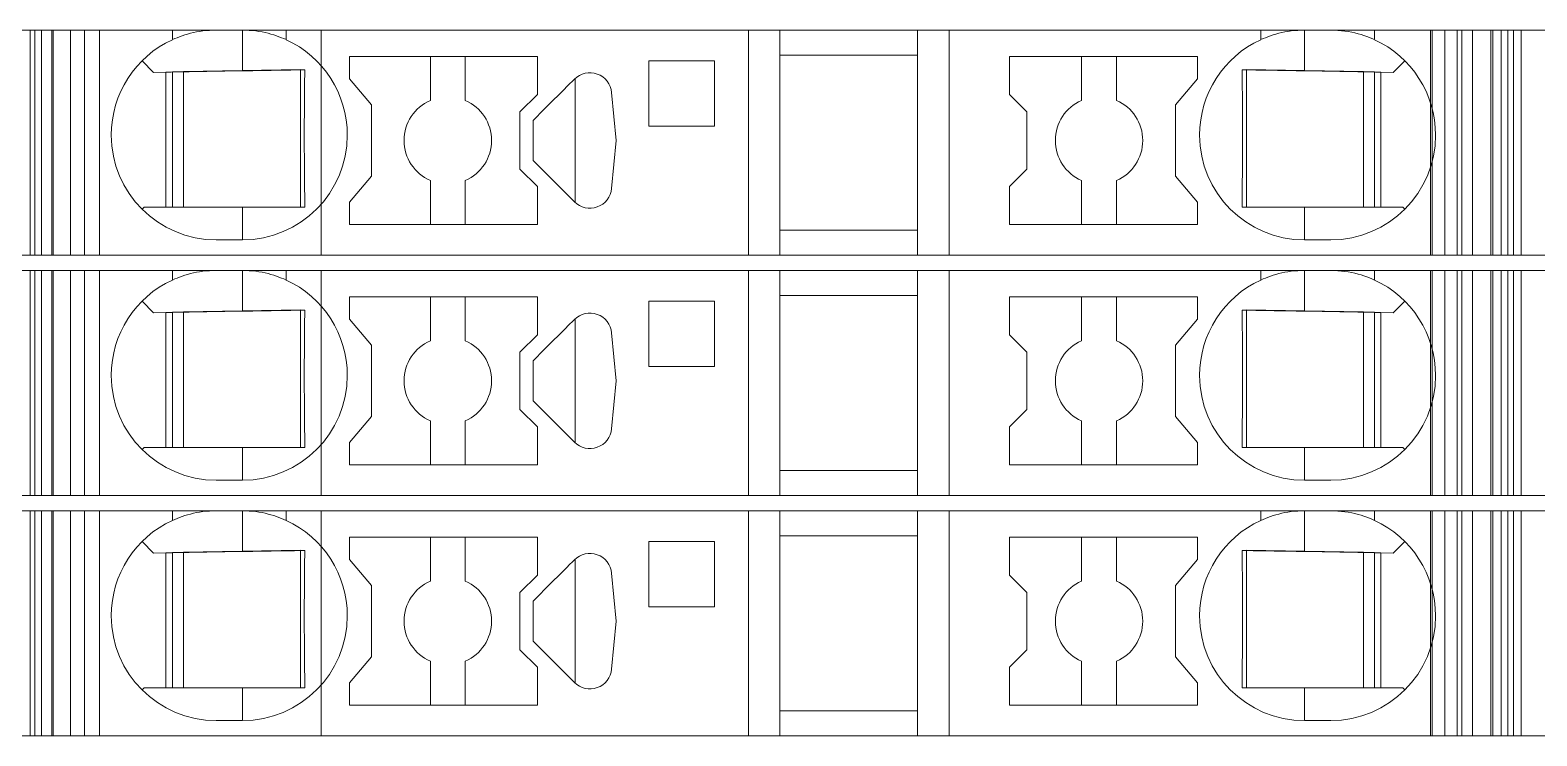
# Model space of a CAD drawing. Header units: millimetres. Extents: x 0 to 2100, y 0 to 1485.
# Drawn here: x 1225.89 to 1260.37, y 255.35 to 271.5 of the extents above; entities that cross this region are included whole.
import ezdxf
from ezdxf.enums import TextEntityAlignment as Align

# ---------------------------------------------------------------- set-up
doc = ezdxf.new("R2010")
doc.units = ezdxf.units.MM
for name, color, linetype, lineweight in [('EPLAN309', 5, 'Continuous', 5), ('EPLAN493', 5, 'Continuous', 5), ('MAIN-1', 7, 'Continuous', 5), ('MAIN-2', 7, 'Continuous', 5)]:
    doc.layers.add(name, color=color, linetype=linetype, lineweight=lineweight)
doc.styles.add('Tahoma', font='')
doc.styles.get('Tahoma').set_extended_font_data('Tahoma')

# ---------------------------------------------------------------- blocks, each defined once
blk = doc.blocks.new('EPLSYM_LibrarySPECIAL_Symbol12_Variant0_Placement8_86')
at = {"layer": 'EPLAN309', "lineweight": 13, "ltscale": 20}
blk.add_lwpolyline([(0, -5.15), (68.15, -5.15), (68.15, 0), (0, 0)], close=True, dxfattribs=at)
at = {"layer": 'EPLAN493', "color": 5, "style": 'Tahoma'}
blk.add_attdef('17_20450', text='', height=2.93475, dxfattribs=at).set_placement((0, -27.293475), align=Align.MIDDLE_RIGHT)
blk = doc.blocks.new('EPLSYM_LibrarySPECIAL_Symbol12_Variant0_Placement8_87')
at = {"layer": 'EPLAN309', "lineweight": 13, "ltscale": 20}
blk.add_lwpolyline([(0, -5.15), (68.15, -5.15), (68.15, 0), (0, 0)], close=True, dxfattribs=at)
at = {"layer": 'EPLAN493', "color": 5, "style": 'Tahoma'}
blk.add_attdef('17_20450', text='', height=2.93475, dxfattribs=at).set_placement((0, -27.293475), align=Align.MIDDLE_RIGHT)
blk = doc.blocks.new('EPLSYM_LibrarySPECIAL_Symbol12_Variant0_Placement8_88')
at = {"layer": 'EPLAN309', "lineweight": 13, "ltscale": 20}
blk.add_lwpolyline([(0, -5.15), (68.15, -5.15), (68.15, 0), (0, 0)], close=True, dxfattribs=at)
at = {"layer": 'EPLAN493', "color": 5, "style": 'Tahoma'}
blk.add_attdef('17_20450', text='', height=2.93475, dxfattribs=at).set_placement((0, -27.293475), align=Align.MIDDLE_RIGHT)

msp = doc.modelspace()

# ---------------------------------------------------------------- linework, layer by layer
at = {"layer": 'MAIN-1'}
for p, q in [((1226.001, 271.5), (1225.893, 271.5)), ((1225.893, 266.35), (1225.893, 271.5)), ((1226.001, 271.5), (1229.15, 271.5)), ((1226.001, 266.35), (1226.001, 271.5)), ((1229.15, 271.5), (1230.15, 271.5)), ((1229.15, 271.5), (1229.15, 271.282)), ((1229.202, 271.305), (1229.256, 271.327)), ((1229.256, 271.327), (1229.313, 271.349)), ((1229.313, 271.349), (1229.372, 271.37)), ((1229.372, 271.37), (1229.433, 271.39)), ((1229.433, 271.39), (1229.497, 271.409)), ((1229.497, 271.409), (1229.563, 271.427)), ((1229.563, 271.427), (1229.631, 271.443)), ((1229.631, 271.443), (1229.701, 271.458)), ((1229.701, 271.458), (1229.772, 271.47)), ((1229.772, 271.47), (1229.846, 271.481)), ((1229.846, 271.481), (1229.921, 271.489)), ((1229.921, 271.489), (1229.997, 271.495)), ((1229.997, 271.495), (1230.073, 271.499)), ((1230.073, 271.499), (1230.15, 271.5)), ((1230.75, 271.5), (1230.15, 271.5)), ((1230.827, 271.499), (1230.75, 271.5)), ((1231.75, 271.5), (1230.75, 271.5)), ((1230.75, 270.568), (1230.75, 271.5)), ((1230.903, 271.495), (1230.827, 271.499)), ((1230.979, 271.489), (1230.903, 271.495)), ((1231.054, 271.481), (1230.979, 271.489)), ((1231.128, 271.47), (1231.054, 271.481)), ((1231.199, 271.458), (1231.128, 271.47)), ((1231.269, 271.443), (1231.199, 271.458)), ((1231.337, 271.427), (1231.269, 271.443)), ((1231.403, 271.409), (1231.337, 271.427)), ((1231.467, 271.39), (1231.403, 271.409)), ((1231.528, 271.37), (1231.467, 271.39)), ((1231.587, 271.349), (1231.528, 271.37)), ((1231.644, 271.327), (1231.587, 271.349)), ((1231.698, 271.305), (1231.644, 271.327)), ((1231.75, 271.5), (1242.332, 271.5)), ((1231.75, 271.5), (1231.75, 271.282)), ((1243.05, 271.5), (1242.332, 271.5)), ((1242.332, 266.35), (1242.332, 271.5)), ((1243.05, 271.5), (1246.2, 271.5)), ((1243.05, 271.5), (1243.05, 266.35)), ((1246.919, 271.5), (1246.2, 271.5)), ((1246.2, 266.35), (1246.2, 271.5)), ((1254.05, 271.5), (1246.919, 271.5)), ((1246.919, 271.5), (1246.919, 266.35)), ((1254.05, 271.5), (1255.05, 271.5)), ((1254.05, 271.282), (1254.05, 271.5)), ((1254.156, 271.327), (1254.102, 271.305)), ((1254.213, 271.349), (1254.156, 271.327)), ((1254.272, 271.37), (1254.213, 271.349)), ((1254.333, 271.39), (1254.272, 271.37)), ((1254.397, 271.409), (1254.333, 271.39)), ((1254.463, 271.427), (1254.397, 271.409)), ((1254.531, 271.443), (1254.463, 271.427)), ((1254.601, 271.458), (1254.531, 271.443)), ((1254.673, 271.47), (1254.601, 271.458)), ((1254.746, 271.481), (1254.673, 271.47)), ((1254.821, 271.489), (1254.746, 271.481)), ((1254.897, 271.495), (1254.821, 271.489)), ((1254.973, 271.499), (1254.897, 271.495)), ((1255.05, 271.5), (1254.973, 271.499)), ((1255.05, 270.568), (1255.05, 271.5)), ((1255.05, 271.5), (1255.65, 271.5)), ((1255.65, 271.5), (1255.732, 271.499)), ((1256.65, 271.5), (1255.65, 271.5)), ((1255.732, 271.499), (1255.814, 271.494)), ((1255.814, 271.494), (1255.896, 271.487)), ((1255.896, 271.487), (1255.975, 271.478)), ((1255.975, 271.478), (1256.053, 271.466)), ((1256.053, 271.466), (1256.13, 271.452)), ((1256.13, 271.452), (1256.204, 271.435)), ((1256.204, 271.435), (1256.275, 271.417)), ((1256.275, 271.417), (1256.345, 271.397)), ((1256.345, 271.397), (1256.411, 271.376)), ((1256.411, 271.376), (1256.475, 271.354)), ((1256.475, 271.354), (1256.536, 271.331)), ((1256.536, 271.331), (1256.594, 271.306)), ((1256.65, 271.5), (1259.704, 271.5)), ((1256.65, 271.282), (1256.65, 271.5)), ((1259.832, 271.5), (1259.704, 271.5)), ((1259.704, 266.35), (1259.704, 271.5)), ((1259.832, 271.5), (1260.367, 271.5)), ((1259.832, 266.35), (1259.832, 271.5)), ((1229.15, 271.282), (1229.202, 271.305)), ((1231.75, 271.282), (1231.698, 271.305)), ((1254.102, 271.305), (1254.05, 271.282)), ((1256.594, 271.306), (1256.65, 271.282)), ((1228.453, 270.797), (1228.717, 270.533)), ((1233.2, 270.9), (1233.2, 270.389)), ((1237.5, 270.9), (1233.2, 270.9)), ((1235.05, 270.9), (1235.05, 269.892)), ((1235.85, 269.892), (1235.85, 270.9)), ((1237.5, 270.029), (1237.5, 270.9)), ((1240.05, 270.8), (1240.05, 269.3)), ((1241.55, 270.8), (1240.05, 270.8)), ((1241.55, 269.3), (1241.55, 270.8)), ((1243.05, 270.925), (1246.2, 270.925)), ((1248.3, 270.9), (1248.3, 270.029)), ((1248.3, 270.9), (1252.6, 270.9)), ((1249.95, 270.9), (1249.95, 269.892)), ((1250.75, 269.892), (1250.75, 270.9)), ((1252.6, 270.389), (1252.6, 270.9)), ((1257.083, 270.533), (1257.347, 270.797)), ((1228.717, 270.533), (1230.75, 270.568)), ((1229, 267.45), (1229, 270.538)), ((1229.15, 270.54), (1229.15, 267.45)), ((1229.4, 267.45), (1229.4, 270.545)), ((1230.87, 270.57), (1230.75, 270.568)), ((1230.987, 270.572), (1230.87, 270.57)), ((1231.1, 270.574), (1230.987, 270.572)), ((1231.209, 270.576), (1231.1, 270.574)), ((1231.313, 270.578), (1231.209, 270.576)), ((1231.412, 270.579), (1231.313, 270.578)), ((1231.507, 270.581), (1231.412, 270.579)), ((1231.599, 270.583), (1231.507, 270.581)), ((1231.688, 270.584), (1231.599, 270.583)), ((1231.774, 270.586), (1231.688, 270.584)), ((1231.858, 270.587), (1231.774, 270.586)), ((1231.94, 270.588), (1231.858, 270.587)), ((1232.02, 270.59), (1231.94, 270.588)), ((1232.099, 270.591), (1232.02, 270.59)), ((1232.079, 267.45), (1232.079, 270.591)), ((1232.176, 270.592), (1232.099, 270.591)), ((1232.173, 270.303), (1232.174, 270.377)), ((1232.173, 270.227), (1232.173, 270.303)), ((1232.174, 270.377), (1232.175, 270.45)), ((1232.175, 270.45), (1232.176, 270.522)), ((1232.176, 270.522), (1232.176, 270.592)), ((1233.7, 269.793), (1233.2, 270.389)), ((1238.252, 270.285), (1238.221, 270.253)), ((1238.284, 270.316), (1238.252, 270.285)), ((1238.315, 270.347), (1238.284, 270.316)), ((1238.346, 270.379), (1238.315, 270.347)), ((1238.367, 270.398), (1238.367, 267.552)), ((1252.1, 269.793), (1252.6, 270.389)), ((1253.624, 270.592), (1253.625, 270.522)), ((1253.685, 270.591), (1253.624, 270.592)), ((1253.625, 270.522), (1253.625, 270.45)), ((1253.625, 270.45), (1253.626, 270.377)), ((1253.626, 270.377), (1253.627, 270.303)), ((1253.627, 270.303), (1253.628, 270.227)), ((1253.746, 270.59), (1253.685, 270.591)), ((1253.721, 270.591), (1253.721, 267.45)), ((1253.809, 270.589), (1253.746, 270.59)), ((1253.873, 270.588), (1253.809, 270.589)), ((1253.937, 270.587), (1253.873, 270.588)), ((1254.003, 270.586), (1253.937, 270.587)), ((1254.071, 270.585), (1254.003, 270.586)), ((1254.14, 270.584), (1254.071, 270.585)), ((1254.21, 270.582), (1254.14, 270.584)), ((1254.283, 270.581), (1254.21, 270.582)), ((1254.358, 270.58), (1254.283, 270.581)), ((1254.435, 270.579), (1254.358, 270.58)), ((1254.514, 270.577), (1254.435, 270.579)), ((1254.597, 270.576), (1254.514, 270.577)), ((1254.682, 270.575), (1254.597, 270.576)), ((1254.771, 270.573), (1254.682, 270.575)), ((1254.862, 270.571), (1254.771, 270.573)), ((1254.955, 270.57), (1254.862, 270.571)), ((1255.05, 270.568), (1254.955, 270.57)), ((1255.05, 270.568), (1257.083, 270.533)), ((1256.4, 270.545), (1256.4, 267.45)), ((1256.65, 267.45), (1256.65, 270.54)), ((1256.8, 270.538), (1256.8, 267.45)), ((1232.17, 269.988), (1232.171, 270.07)), ((1232.17, 269.904), (1232.17, 269.988)), ((1232.171, 270.07), (1232.172, 270.149)), ((1232.172, 270.149), (1232.173, 270.227)), ((1237.1, 269.629), (1237.5, 270.029)), ((1237.902, 269.934), (1237.823, 269.856)), ((1237.943, 269.975), (1237.902, 269.934)), ((1237.983, 270.015), (1237.943, 269.975)), ((1238.021, 270.053), (1237.983, 270.015)), ((1238.058, 270.09), (1238.021, 270.053)), ((1238.094, 270.126), (1238.058, 270.09)), ((1238.127, 270.159), (1238.094, 270.126)), ((1238.158, 270.191), (1238.127, 270.159)), ((1238.19, 270.222), (1238.158, 270.191)), ((1238.221, 270.253), (1238.19, 270.222)), ((1239.302, 268.975), (1239.198, 270.072)), ((1248.7, 269.629), (1248.3, 270.029)), ((1253.628, 270.227), (1253.628, 270.149)), ((1253.628, 270.149), (1253.629, 270.07)), ((1253.629, 270.07), (1253.63, 269.988)), ((1253.63, 269.988), (1253.63, 269.904)), ((1232.168, 269.632), (1232.169, 269.726)), ((1232.168, 269.534), (1232.168, 269.632)), ((1232.169, 269.817), (1232.17, 269.904)), ((1232.169, 269.726), (1232.169, 269.817)), ((1233.7, 268.157), (1233.7, 269.793)), ((1237.1, 269.629), (1237.1, 268.321)), ((1237.572, 269.604), (1237.486, 269.518)), ((1237.658, 269.69), (1237.572, 269.604)), ((1237.742, 269.774), (1237.658, 269.69)), ((1237.823, 269.856), (1237.742, 269.774)), ((1248.7, 269.629), (1248.7, 268.321)), ((1252.1, 269.793), (1252.1, 268.157)), ((1253.63, 269.904), (1253.631, 269.817)), ((1253.631, 269.817), (1253.631, 269.726)), ((1253.631, 269.726), (1253.632, 269.632)), ((1253.632, 269.632), (1253.633, 269.534)), ((1232.167, 269.431), (1232.168, 269.534)), ((1232.167, 269.324), (1232.167, 269.431)), ((1232.167, 269.213), (1232.167, 269.324)), ((1237.486, 269.518), (1237.4, 269.432)), ((1237.4, 269.302), (1237.4, 269.432)), ((1237.4, 269.171), (1237.4, 269.302)), ((1240.05, 269.3), (1241.55, 269.3)), ((1253.633, 269.534), (1253.633, 269.431)), ((1253.633, 269.431), (1253.633, 269.324)), ((1253.633, 269.324), (1253.633, 269.213)), ((1232.167, 269.1), (1232.167, 269.213)), ((1232.167, 268.979), (1232.167, 269.1)), ((1232.167, 268.861), (1232.167, 268.979)), ((1237.4, 269.04), (1237.4, 269.171)), ((1237.4, 268.91), (1237.4, 269.04)), ((1237.4, 268.779), (1237.4, 268.91)), ((1239.198, 267.878), (1239.302, 268.975)), ((1253.633, 269.213), (1253.634, 269.1)), ((1253.634, 269.1), (1253.633, 268.979)), ((1253.633, 268.979), (1253.633, 268.861)), ((1232.167, 268.747), (1232.167, 268.861)), ((1232.168, 268.638), (1232.167, 268.747)), ((1232.168, 268.534), (1232.168, 268.638)), ((1237.4, 268.648), (1237.4, 268.779)), ((1237.4, 268.518), (1237.4, 268.648)), ((1253.633, 268.747), (1253.632, 268.638)), ((1253.632, 268.638), (1253.632, 268.534)), ((1253.633, 268.861), (1253.633, 268.747)), ((1232.169, 268.434), (1232.168, 268.534)), ((1232.169, 268.339), (1232.169, 268.434)), ((1232.17, 268.248), (1232.169, 268.339)), ((1232.171, 268.159), (1232.17, 268.248)), ((1237.5, 267.921), (1237.1, 268.321)), ((1237.4, 268.518), (1238.346, 267.571)), ((1248.7, 268.321), (1248.3, 267.921)), ((1253.63, 268.248), (1253.629, 268.159)), ((1253.631, 268.339), (1253.63, 268.248)), ((1253.632, 268.534), (1253.631, 268.434)), ((1253.631, 268.434), (1253.631, 268.339)), ((1232.172, 268.073), (1232.171, 268.159)), ((1232.172, 267.99), (1232.172, 268.073)), ((1232.173, 267.908), (1232.172, 267.99)), ((1232.174, 267.829), (1232.173, 267.908)), ((1233.2, 267.561), (1233.7, 268.157)), ((1235.05, 267.05), (1235.05, 268.058)), ((1235.85, 267.05), (1235.85, 268.058)), ((1237.5, 267.05), (1237.5, 267.921)), ((1248.3, 267.921), (1248.3, 267.05)), ((1249.95, 268.058), (1249.95, 267.05)), ((1250.75, 268.058), (1250.75, 267.05)), ((1252.1, 268.157), (1252.6, 267.561)), ((1253.627, 267.908), (1253.626, 267.829)), ((1253.628, 267.99), (1253.627, 267.908)), ((1253.629, 268.159), (1253.628, 268.073)), ((1253.628, 268.073), (1253.628, 267.99)), ((1232.175, 267.75), (1232.174, 267.829)), ((1232.176, 267.674), (1232.175, 267.75)), ((1232.176, 267.598), (1232.176, 267.674)), ((1232.177, 267.524), (1232.176, 267.598)), ((1232.178, 267.45), (1232.177, 267.524)), ((1233.2, 267.561), (1233.2, 267.05)), ((1252.6, 267.05), (1252.6, 267.561)), ((1253.623, 267.524), (1253.622, 267.45)), ((1253.624, 267.598), (1253.623, 267.524)), ((1253.625, 267.75), (1253.624, 267.674)), ((1253.624, 267.674), (1253.624, 267.598)), ((1253.626, 267.829), (1253.625, 267.75)), ((1228.5, 267.45), (1228.453, 267.403)), ((1228.5, 267.45), (1230.75, 267.45)), ((1230.75, 267.45), (1230.842, 267.45)), ((1230.75, 267.45), (1230.75, 266.7)), ((1230.842, 267.45), (1230.933, 267.45)), ((1230.933, 267.45), (1231.023, 267.45)), ((1231.023, 267.45), (1231.11, 267.45)), ((1231.11, 267.45), (1231.195, 267.45)), ((1231.195, 267.45), (1231.278, 267.45)), ((1231.278, 267.45), (1231.358, 267.45)), ((1231.358, 267.45), (1231.436, 267.45)), ((1231.436, 267.45), (1231.511, 267.45)), ((1231.511, 267.45), (1231.585, 267.45)), ((1231.585, 267.45), (1231.657, 267.45)), ((1231.657, 267.45), (1231.726, 267.45)), ((1231.726, 267.45), (1231.795, 267.45)), ((1231.795, 267.45), (1231.861, 267.45)), ((1231.861, 267.45), (1231.927, 267.45)), ((1231.927, 267.45), (1231.991, 267.45)), ((1231.991, 267.45), (1232.055, 267.45)), ((1232.055, 267.45), (1232.117, 267.45)), ((1232.117, 267.45), (1232.178, 267.45)), ((1253.622, 267.45), (1253.683, 267.45)), ((1253.683, 267.45), (1253.746, 267.45)), ((1253.746, 267.45), (1253.809, 267.45)), ((1253.809, 267.45), (1253.873, 267.45)), ((1253.873, 267.45), (1253.939, 267.45)), ((1253.939, 267.45), (1254.005, 267.45)), ((1254.005, 267.45), (1254.074, 267.45)), ((1254.074, 267.45), (1254.144, 267.45)), ((1254.144, 267.45), (1254.215, 267.45)), ((1254.215, 267.45), (1254.289, 267.45)), ((1254.289, 267.45), (1254.364, 267.45)), ((1254.364, 267.45), (1254.442, 267.45)), ((1254.442, 267.45), (1254.522, 267.45)), ((1254.522, 267.45), (1254.605, 267.45)), ((1254.605, 267.45), (1254.69, 267.45)), ((1254.69, 267.45), (1254.778, 267.45)), ((1254.778, 267.45), (1254.867, 267.45)), ((1254.867, 267.45), (1254.958, 267.45)), ((1254.958, 267.45), (1255.05, 267.45)), ((1255.05, 267.45), (1257.3, 267.45)), ((1255.05, 267.45), (1255.05, 266.7)), ((1257.347, 267.403), (1257.3, 267.45)), ((1237.5, 267.05), (1233.2, 267.05)), ((1243.05, 266.925), (1246.2, 266.925)), ((1252.6, 267.05), (1248.3, 267.05)), ((1230.75, 266.7), (1230.15, 266.7)), ((1255.65, 266.7), (1255.05, 266.7)), ((1226.001, 266.35), (1225.893, 266.35)), ((1226.001, 266.35), (1242.332, 266.35)), ((1243.05, 266.35), (1242.332, 266.35)), ((1243.05, 266.35), (1246.2, 266.35)), ((1246.919, 266.35), (1246.2, 266.35)), ((1246.919, 266.35), (1259.704, 266.35)), ((1258.544, 266.35), (1258.544, 266.35)), ((1258.65, 266.35), (1258.65, 266.35)), ((1259.832, 266.35), (1259.704, 266.35)), ((1259.832, 266.35), (1260.367, 266.35)), ((1226.001, 266), (1225.893, 266)), ((1225.893, 260.85), (1225.893, 266)), ((1226.001, 266), (1229.15, 266)), ((1226.001, 260.85), (1226.001, 266)), ((1229.15, 266), (1230.15, 266)), ((1229.15, 266), (1229.15, 265.782)), ((1229.15, 265.782), (1229.202, 265.805)), ((1229.202, 265.805), (1229.256, 265.827)), ((1229.256, 265.827), (1229.313, 265.849)), ((1229.313, 265.849), (1229.372, 265.87)), ((1229.372, 265.87), (1229.433, 265.89)), ((1229.433, 265.89), (1229.497, 265.909)), ((1229.497, 265.909), (1229.563, 265.927)), ((1229.563, 265.927), (1229.631, 265.943)), ((1229.631, 265.943), (1229.701, 265.958)), ((1229.701, 265.958), (1229.772, 265.97)), ((1229.772, 265.97), (1229.846, 265.981)), ((1229.846, 265.981), (1229.921, 265.989)), ((1229.921, 265.989), (1229.997, 265.995)), ((1229.997, 265.995), (1230.073, 265.999)), ((1230.073, 265.999), (1230.15, 266)), ((1230.75, 266), (1230.15, 266)), ((1230.827, 265.999), (1230.75, 266)), ((1231.75, 266), (1230.75, 266)), ((1230.75, 265.068), (1230.75, 266)), ((1230.903, 265.995), (1230.827, 265.999)), ((1230.979, 265.989), (1230.903, 265.995)), ((1231.054, 265.981), (1230.979, 265.989)), ((1231.128, 265.97), (1231.054, 265.981)), ((1231.199, 265.958), (1231.128, 265.97)), ((1231.269, 265.943), (1231.199, 265.958)), ((1231.337, 265.927), (1231.269, 265.943)), ((1231.403, 265.909), (1231.337, 265.927)), ((1231.467, 265.89), (1231.403, 265.909)), ((1231.528, 265.87), (1231.467, 265.89)), ((1231.587, 265.849), (1231.528, 265.87)), ((1231.644, 265.827), (1231.587, 265.849)), ((1231.698, 265.805), (1231.644, 265.827)), ((1231.75, 265.782), (1231.698, 265.805)), ((1231.75, 266), (1242.332, 266)), ((1231.75, 266), (1231.75, 265.782)), ((1243.05, 266), (1242.332, 266)), ((1242.332, 260.85), (1242.332, 266)), ((1243.05, 266), (1246.2, 266)), ((1243.05, 266), (1243.05, 260.85)), ((1246.919, 266), (1246.2, 266)), ((1246.2, 260.85), (1246.2, 266)), ((1254.05, 266), (1246.919, 266)), ((1246.919, 266), (1246.919, 260.85)), ((1254.05, 266), (1255.05, 266)), ((1254.05, 265.782), (1254.05, 266)), ((1254.102, 265.805), (1254.05, 265.782)), ((1254.156, 265.827), (1254.102, 265.805)), ((1254.213, 265.849), (1254.156, 265.827)), ((1254.272, 265.87), (1254.213, 265.849)), ((1254.333, 265.89), (1254.272, 265.87)), ((1254.397, 265.909), (1254.333, 265.89)), ((1254.463, 265.927), (1254.397, 265.909)), ((1254.531, 265.943), (1254.463, 265.927)), ((1254.601, 265.958), (1254.531, 265.943)), ((1254.673, 265.97), (1254.601, 265.958)), ((1254.746, 265.981), (1254.673, 265.97)), ((1254.821, 265.989), (1254.746, 265.981)), ((1254.897, 265.995), (1254.821, 265.989)), ((1254.973, 265.999), (1254.897, 265.995)), ((1255.05, 266), (1254.973, 265.999)), ((1255.05, 265.068), (1255.05, 266)), ((1255.05, 266), (1255.65, 266)), ((1255.65, 266), (1255.732, 265.999)), ((1256.65, 266), (1255.65, 266)), ((1255.732, 265.999), (1255.814, 265.994)), ((1255.814, 265.994), (1255.896, 265.987)), ((1255.896, 265.987), (1255.975, 265.978)), ((1255.975, 265.978), (1256.053, 265.966)), ((1256.053, 265.966), (1256.13, 265.952)), ((1256.13, 265.952), (1256.204, 265.935)), ((1256.204, 265.935), (1256.275, 265.917)), ((1256.275, 265.917), (1256.345, 265.897)), ((1256.345, 265.897), (1256.411, 265.876)), ((1256.411, 265.876), (1256.475, 265.854)), ((1256.475, 265.854), (1256.536, 265.831)), ((1256.536, 265.831), (1256.594, 265.806)), ((1256.594, 265.806), (1256.65, 265.782)), ((1256.65, 266), (1259.704, 266)), ((1256.65, 265.782), (1256.65, 266)), ((1259.832, 266), (1259.704, 266)), ((1259.704, 260.85), (1259.704, 266)), ((1259.832, 266), (1260.367, 266)), ((1259.832, 260.85), (1259.832, 266)), ((1228.453, 265.297), (1228.717, 265.033)), ((1233.2, 265.4), (1233.2, 264.889)), ((1237.5, 265.4), (1233.2, 265.4)), ((1235.05, 265.4), (1235.05, 264.392)), ((1235.85, 264.392), (1235.85, 265.4)), ((1237.5, 264.529), (1237.5, 265.4)), ((1240.05, 265.3), (1240.05, 263.8)), ((1241.55, 265.3), (1240.05, 265.3)), ((1241.55, 263.8), (1241.55, 265.3)), ((1243.05, 265.425), (1246.2, 265.425)), ((1248.3, 265.4), (1248.3, 264.529)), ((1248.3, 265.4), (1252.6, 265.4)), ((1249.95, 265.4), (1249.95, 264.392)), ((1250.75, 264.392), (1250.75, 265.4)), ((1252.6, 264.889), (1252.6, 265.4)), ((1257.083, 265.033), (1257.347, 265.297)), ((1228.717, 265.033), (1230.75, 265.068)), ((1229, 261.95), (1229, 265.038)), ((1229.15, 265.04), (1229.15, 261.95)), ((1229.4, 261.95), (1229.4, 265.045)), ((1230.87, 265.07), (1230.75, 265.068)), ((1230.987, 265.072), (1230.87, 265.07)), ((1231.1, 265.074), (1230.987, 265.072)), ((1231.209, 265.076), (1231.1, 265.074)), ((1231.313, 265.078), (1231.209, 265.076)), ((1231.412, 265.079), (1231.313, 265.078)), ((1231.507, 265.081), (1231.412, 265.079)), ((1231.599, 265.083), (1231.507, 265.081)), ((1231.688, 265.084), (1231.599, 265.083)), ((1231.774, 265.086), (1231.688, 265.084)), ((1231.858, 265.087), (1231.774, 265.086)), ((1231.94, 265.088), (1231.858, 265.087)), ((1232.02, 265.09), (1231.94, 265.088)), ((1232.099, 265.091), (1232.02, 265.09)), ((1232.079, 261.95), (1232.079, 265.091)), ((1232.176, 265.092), (1232.099, 265.091)), ((1232.173, 264.803), (1232.174, 264.877)), ((1232.173, 264.727), (1232.173, 264.803)), ((1232.174, 264.877), (1232.175, 264.95)), ((1232.175, 264.95), (1232.176, 265.022)), ((1232.176, 265.022), (1232.176, 265.092)), ((1233.7, 264.293), (1233.2, 264.889)), ((1238.252, 264.785), (1238.221, 264.753)), ((1238.284, 264.816), (1238.252, 264.785)), ((1238.315, 264.847), (1238.284, 264.816)), ((1238.346, 264.879), (1238.315, 264.847)), ((1238.367, 264.898), (1238.367, 262.052)), ((1252.1, 264.293), (1252.6, 264.889)), ((1253.624, 265.092), (1253.625, 265.022)), ((1253.685, 265.091), (1253.624, 265.092)), ((1253.625, 265.022), (1253.625, 264.95)), ((1253.625, 264.95), (1253.626, 264.877)), ((1253.626, 264.877), (1253.627, 264.803)), ((1253.627, 264.803), (1253.628, 264.727)), ((1253.746, 265.09), (1253.685, 265.091)), ((1253.721, 265.091), (1253.721, 261.95)), ((1253.809, 265.089), (1253.746, 265.09)), ((1253.873, 265.088), (1253.809, 265.089)), ((1253.937, 265.087), (1253.873, 265.088)), ((1254.003, 265.086), (1253.937, 265.087)), ((1254.071, 265.085), (1254.003, 265.086)), ((1254.14, 265.084), (1254.071, 265.085)), ((1254.21, 265.082), (1254.14, 265.084)), ((1254.283, 265.081), (1254.21, 265.082)), ((1254.358, 265.08), (1254.283, 265.081)), ((1254.435, 265.079), (1254.358, 265.08)), ((1254.514, 265.077), (1254.435, 265.079)), ((1254.597, 265.076), (1254.514, 265.077)), ((1254.682, 265.075), (1254.597, 265.076)), ((1254.771, 265.073), (1254.682, 265.075)), ((1254.862, 265.071), (1254.771, 265.073)), ((1254.955, 265.07), (1254.862, 265.071)), ((1255.05, 265.068), (1254.955, 265.07)), ((1255.05, 265.068), (1257.083, 265.033)), ((1256.4, 265.045), (1256.4, 261.95)), ((1256.65, 261.95), (1256.65, 265.04)), ((1256.8, 265.038), (1256.8, 261.95)), ((1232.17, 264.488), (1232.171, 264.57)), ((1232.17, 264.404), (1232.17, 264.488)), ((1232.171, 264.57), (1232.172, 264.649)), ((1232.172, 264.649), (1232.173, 264.727)), ((1237.1, 264.129), (1237.5, 264.529)), ((1237.902, 264.434), (1237.823, 264.356)), ((1237.943, 264.475), (1237.902, 264.434)), ((1237.983, 264.515), (1237.943, 264.475)), ((1238.021, 264.553), (1237.983, 264.515)), ((1238.058, 264.59), (1238.021, 264.553)), ((1238.094, 264.626), (1238.058, 264.59)), ((1238.127, 264.659), (1238.094, 264.626)), ((1238.158, 264.691), (1238.127, 264.659)), ((1238.19, 264.722), (1238.158, 264.691)), ((1238.221, 264.753), (1238.19, 264.722)), ((1239.302, 263.475), (1239.198, 264.572)), ((1248.7, 264.129), (1248.3, 264.529)), ((1253.628, 264.727), (1253.628, 264.649)), ((1253.628, 264.649), (1253.629, 264.57)), ((1253.629, 264.57), (1253.63, 264.488)), ((1253.63, 264.488), (1253.63, 264.404)), ((1232.168, 264.132), (1232.169, 264.226)), ((1232.168, 264.034), (1232.168, 264.132)), ((1232.169, 264.317), (1232.17, 264.404)), ((1232.169, 264.226), (1232.169, 264.317)), ((1233.7, 262.657), (1233.7, 264.293)), ((1237.1, 264.129), (1237.1, 262.821)), ((1237.572, 264.104), (1237.486, 264.018)), ((1237.658, 264.19), (1237.572, 264.104)), ((1237.742, 264.274), (1237.658, 264.19)), ((1237.823, 264.356), (1237.742, 264.274)), ((1248.7, 264.129), (1248.7, 262.821)), ((1252.1, 264.293), (1252.1, 262.657)), ((1253.63, 264.404), (1253.631, 264.317)), ((1253.631, 264.317), (1253.631, 264.226)), ((1253.631, 264.226), (1253.632, 264.132)), ((1253.632, 264.132), (1253.633, 264.034)), ((1232.167, 263.931), (1232.168, 264.034)), ((1232.167, 263.824), (1232.167, 263.931)), ((1232.167, 263.713), (1232.167, 263.824)), ((1237.486, 264.018), (1237.4, 263.932)), ((1237.4, 263.802), (1237.4, 263.932)), ((1237.4, 263.671), (1237.4, 263.802)), ((1240.05, 263.8), (1241.55, 263.8)), ((1253.633, 264.034), (1253.633, 263.931)), ((1253.633, 263.931), (1253.633, 263.824)), ((1253.633, 263.824), (1253.633, 263.713)), ((1232.167, 263.6), (1232.167, 263.713)), ((1232.167, 263.479), (1232.167, 263.6)), ((1232.167, 263.361), (1232.167, 263.479)), ((1237.4, 263.54), (1237.4, 263.671)), ((1237.4, 263.41), (1237.4, 263.54)), ((1237.4, 263.279), (1237.4, 263.41)), ((1239.198, 262.378), (1239.302, 263.475)), ((1253.633, 263.713), (1253.634, 263.6)), ((1253.634, 263.6), (1253.633, 263.479)), ((1253.633, 263.479), (1253.633, 263.361)), ((1232.167, 263.247), (1232.167, 263.361)), ((1232.168, 263.138), (1232.167, 263.247)), ((1232.168, 263.034), (1232.168, 263.138)), ((1237.4, 263.148), (1237.4, 263.279)), ((1237.4, 263.018), (1237.4, 263.148)), ((1253.633, 263.247), (1253.632, 263.138)), ((1253.632, 263.138), (1253.632, 263.034)), ((1253.633, 263.361), (1253.633, 263.247)), ((1232.169, 262.934), (1232.168, 263.034)), ((1232.169, 262.839), (1232.169, 262.934)), ((1232.17, 262.748), (1232.169, 262.839)), ((1232.171, 262.659), (1232.17, 262.748)), ((1237.5, 262.421), (1237.1, 262.821)), ((1237.4, 263.018), (1238.346, 262.071)), ((1248.7, 262.821), (1248.3, 262.421)), ((1253.63, 262.748), (1253.629, 262.659)), ((1253.631, 262.839), (1253.63, 262.748)), ((1253.632, 263.034), (1253.631, 262.934)), ((1253.631, 262.934), (1253.631, 262.839)), ((1232.172, 262.573), (1232.171, 262.659)), ((1232.172, 262.49), (1232.172, 262.573)), ((1232.173, 262.408), (1232.172, 262.49)), ((1232.174, 262.329), (1232.173, 262.408)), ((1233.2, 262.061), (1233.7, 262.657)), ((1235.05, 261.55), (1235.05, 262.558)), ((1235.85, 261.55), (1235.85, 262.558)), ((1237.5, 261.55), (1237.5, 262.421)), ((1248.3, 262.421), (1248.3, 261.55)), ((1249.95, 262.558), (1249.95, 261.55)), ((1250.75, 262.558), (1250.75, 261.55)), ((1252.1, 262.657), (1252.6, 262.061)), ((1253.627, 262.408), (1253.626, 262.329)), ((1253.628, 262.49), (1253.627, 262.408)), ((1253.629, 262.659), (1253.628, 262.573)), ((1253.628, 262.573), (1253.628, 262.49)), ((1232.175, 262.25), (1232.174, 262.329)), ((1232.176, 262.174), (1232.175, 262.25)), ((1232.176, 262.098), (1232.176, 262.174)), ((1232.177, 262.024), (1232.176, 262.098)), ((1232.178, 261.95), (1232.177, 262.024)), ((1233.2, 262.061), (1233.2, 261.55)), ((1252.6, 261.55), (1252.6, 262.061)), ((1253.623, 262.024), (1253.622, 261.95)), ((1253.624, 262.098), (1253.623, 262.024)), ((1253.625, 262.25), (1253.624, 262.174)), ((1253.624, 262.174), (1253.624, 262.098)), ((1253.626, 262.329), (1253.625, 262.25)), ((1228.5, 261.95), (1228.453, 261.903)), ((1228.5, 261.95), (1230.75, 261.95)), ((1230.75, 261.95), (1230.842, 261.95)), ((1230.75, 261.95), (1230.75, 261.2)), ((1230.842, 261.95), (1230.933, 261.95)), ((1230.933, 261.95), (1231.023, 261.95)), ((1231.023, 261.95), (1231.11, 261.95)), ((1231.11, 261.95), (1231.195, 261.95)), ((1231.195, 261.95), (1231.278, 261.95)), ((1231.278, 261.95), (1231.358, 261.95)), ((1231.358, 261.95), (1231.436, 261.95)), ((1231.436, 261.95), (1231.511, 261.95)), ((1231.511, 261.95), (1231.585, 261.95)), ((1231.585, 261.95), (1231.657, 261.95)), ((1231.657, 261.95), (1231.726, 261.95)), ((1231.726, 261.95), (1231.795, 261.95)), ((1231.795, 261.95), (1231.861, 261.95)), ((1231.861, 261.95), (1231.927, 261.95)), ((1231.927, 261.95), (1231.991, 261.95)), ((1231.991, 261.95), (1232.055, 261.95)), ((1232.055, 261.95), (1232.117, 261.95)), ((1232.117, 261.95), (1232.178, 261.95)), ((1253.622, 261.95), (1253.683, 261.95)), ((1253.683, 261.95), (1253.746, 261.95)), ((1253.746, 261.95), (1253.809, 261.95)), ((1253.809, 261.95), (1253.873, 261.95)), ((1253.873, 261.95), (1253.939, 261.95)), ((1253.939, 261.95), (1254.005, 261.95)), ((1254.005, 261.95), (1254.074, 261.95)), ((1254.074, 261.95), (1254.144, 261.95)), ((1254.144, 261.95), (1254.215, 261.95)), ((1254.215, 261.95), (1254.289, 261.95)), ((1254.289, 261.95), (1254.364, 261.95)), ((1254.364, 261.95), (1254.442, 261.95)), ((1254.442, 261.95), (1254.522, 261.95)), ((1254.522, 261.95), (1254.605, 261.95)), ((1254.605, 261.95), (1254.69, 261.95)), ((1254.69, 261.95), (1254.778, 261.95)), ((1254.778, 261.95), (1254.867, 261.95)), ((1254.867, 261.95), (1254.958, 261.95)), ((1254.958, 261.95), (1255.05, 261.95)), ((1255.05, 261.95), (1257.3, 261.95)), ((1255.05, 261.95), (1255.05, 261.2)), ((1257.347, 261.903), (1257.3, 261.95)), ((1237.5, 261.55), (1233.2, 261.55)), ((1243.05, 261.425), (1246.2, 261.425)), ((1252.6, 261.55), (1248.3, 261.55)), ((1230.75, 261.2), (1230.15, 261.2)), ((1255.65, 261.2), (1255.05, 261.2)), ((1226.001, 260.85), (1225.893, 260.85)), ((1226.001, 260.85), (1242.332, 260.85)), ((1243.05, 260.85), (1242.332, 260.85)), ((1243.05, 260.85), (1246.2, 260.85)), ((1246.919, 260.85), (1246.2, 260.85)), ((1246.919, 260.85), (1259.704, 260.85)), ((1258.544, 260.85), (1258.544, 260.85)), ((1258.65, 260.85), (1258.65, 260.85)), ((1259.832, 260.85), (1259.704, 260.85)), ((1259.832, 260.85), (1260.367, 260.85)), ((1226.001, 260.5), (1225.893, 260.5)), ((1225.893, 255.35), (1225.893, 260.5)), ((1226.001, 260.5), (1229.15, 260.5)), ((1226.001, 255.35), (1226.001, 260.5)), ((1229.15, 260.5), (1230.15, 260.5)), ((1229.15, 260.5), (1229.15, 260.282)), ((1229.15, 260.282), (1229.202, 260.305)), ((1229.202, 260.305), (1229.256, 260.327)), ((1229.256, 260.327), (1229.313, 260.349)), ((1229.313, 260.349), (1229.372, 260.37)), ((1229.372, 260.37), (1229.433, 260.39)), ((1229.433, 260.39), (1229.497, 260.409)), ((1229.497, 260.409), (1229.563, 260.427)), ((1229.563, 260.427), (1229.631, 260.443)), ((1229.631, 260.443), (1229.701, 260.458)), ((1229.701, 260.458), (1229.772, 260.47)), ((1229.772, 260.47), (1229.846, 260.481)), ((1229.846, 260.481), (1229.921, 260.489)), ((1229.921, 260.489), (1229.997, 260.495)), ((1229.997, 260.495), (1230.073, 260.499)), ((1230.073, 260.499), (1230.15, 260.5)), ((1230.75, 260.5), (1230.15, 260.5)), ((1230.827, 260.499), (1230.75, 260.5)), ((1231.75, 260.5), (1230.75, 260.5)), ((1230.75, 259.568), (1230.75, 260.5)), ((1230.903, 260.495), (1230.827, 260.499)), ((1230.979, 260.489), (1230.903, 260.495)), ((1231.054, 260.481), (1230.979, 260.489)), ((1231.128, 260.47), (1231.054, 260.481)), ((1231.199, 260.458), (1231.128, 260.47)), ((1231.269, 260.443), (1231.199, 260.458)), ((1231.337, 260.427), (1231.269, 260.443)), ((1231.403, 260.409), (1231.337, 260.427)), ((1231.467, 260.39), (1231.403, 260.409)), ((1231.528, 260.37), (1231.467, 260.39)), ((1231.587, 260.349), (1231.528, 260.37)), ((1231.644, 260.327), (1231.587, 260.349)), ((1231.698, 260.305), (1231.644, 260.327)), ((1231.75, 260.282), (1231.698, 260.305)), ((1231.75, 260.5), (1242.332, 260.5)), ((1231.75, 260.5), (1231.75, 260.282)), ((1243.05, 260.5), (1242.332, 260.5)), ((1242.332, 255.35), (1242.332, 260.5)), ((1243.05, 260.5), (1246.2, 260.5)), ((1243.05, 260.5), (1243.05, 255.35)), ((1246.919, 260.5), (1246.2, 260.5)), ((1246.2, 255.35), (1246.2, 260.5)), ((1254.05, 260.5), (1246.919, 260.5)), ((1246.919, 260.5), (1246.919, 255.35)), ((1254.05, 260.5), (1255.05, 260.5)), ((1254.05, 260.282), (1254.05, 260.5)), ((1254.102, 260.305), (1254.05, 260.282)), ((1254.156, 260.327), (1254.102, 260.305)), ((1254.213, 260.349), (1254.156, 260.327)), ((1254.272, 260.37), (1254.213, 260.349)), ((1254.333, 260.39), (1254.272, 260.37)), ((1254.397, 260.409), (1254.333, 260.39)), ((1254.463, 260.427), (1254.397, 260.409)), ((1254.531, 260.443), (1254.463, 260.427)), ((1254.601, 260.458), (1254.531, 260.443)), ((1254.673, 260.47), (1254.601, 260.458)), ((1254.746, 260.481), (1254.673, 260.47)), ((1254.821, 260.489), (1254.746, 260.481)), ((1254.897, 260.495), (1254.821, 260.489)), ((1254.973, 260.499), (1254.897, 260.495)), ((1255.05, 260.5), (1254.973, 260.499)), ((1255.05, 259.568), (1255.05, 260.5)), ((1255.05, 260.5), (1255.65, 260.5)), ((1255.65, 260.5), (1255.732, 260.499)), ((1256.65, 260.5), (1255.65, 260.5)), ((1255.732, 260.499), (1255.814, 260.494)), ((1255.814, 260.494), (1255.896, 260.487)), ((1255.896, 260.487), (1255.975, 260.478)), ((1255.975, 260.478), (1256.053, 260.466)), ((1256.053, 260.466), (1256.13, 260.452)), ((1256.13, 260.452), (1256.204, 260.435)), ((1256.204, 260.435), (1256.275, 260.417)), ((1256.275, 260.417), (1256.345, 260.397)), ((1256.345, 260.397), (1256.411, 260.376)), ((1256.411, 260.376), (1256.475, 260.354)), ((1256.475, 260.354), (1256.536, 260.331)), ((1256.536, 260.331), (1256.594, 260.306)), ((1256.594, 260.306), (1256.65, 260.282)), ((1256.65, 260.5), (1259.704, 260.5)), ((1256.65, 260.282), (1256.65, 260.5)), ((1259.832, 260.5), (1259.704, 260.5)), ((1259.704, 255.35), (1259.704, 260.5)), ((1259.832, 260.5), (1260.367, 260.5)), ((1259.832, 255.35), (1259.832, 260.5)), ((1228.453, 259.797), (1228.717, 259.533)), ((1231.94, 259.588), (1231.858, 259.587)), ((1232.02, 259.59), (1231.94, 259.588)), ((1232.099, 259.591), (1232.02, 259.59)), ((1232.079, 256.45), (1232.079, 259.591)), ((1232.176, 259.592), (1232.099, 259.591)), ((1232.176, 259.522), (1232.176, 259.592)), ((1233.2, 259.9), (1233.2, 259.389)), ((1237.5, 259.9), (1233.2, 259.9)), ((1235.05, 259.9), (1235.05, 258.892)), ((1235.85, 258.892), (1235.85, 259.9)), ((1237.5, 259.029), (1237.5, 259.9)), ((1240.05, 259.8), (1240.05, 258.3)), ((1241.55, 259.8), (1240.05, 259.8)), ((1241.55, 258.3), (1241.55, 259.8)), ((1243.05, 259.925), (1246.2, 259.925)), ((1248.3, 259.9), (1248.3, 259.029)), ((1248.3, 259.9), (1252.6, 259.9)), ((1249.95, 259.9), (1249.95, 258.892)), ((1250.75, 258.892), (1250.75, 259.9)), ((1252.6, 259.389), (1252.6, 259.9)), ((1253.624, 259.592), (1253.625, 259.522)), ((1253.685, 259.591), (1253.624, 259.592)), ((1253.746, 259.59), (1253.685, 259.591)), ((1253.721, 259.591), (1253.721, 256.45)), ((1253.809, 259.589), (1253.746, 259.59)), ((1253.873, 259.588), (1253.809, 259.589)), ((1253.937, 259.587), (1253.873, 259.588)), ((1257.083, 259.533), (1257.347, 259.797)), ((1228.717, 259.533), (1230.75, 259.568)), ((1229, 256.45), (1229, 259.538)), ((1229.15, 259.54), (1229.15, 256.45)), ((1229.4, 256.45), (1229.4, 259.545)), ((1230.87, 259.57), (1230.75, 259.568)), ((1230.987, 259.572), (1230.87, 259.57)), ((1231.1, 259.574), (1230.987, 259.572)), ((1231.209, 259.576), (1231.1, 259.574)), ((1231.313, 259.578), (1231.209, 259.576)), ((1231.412, 259.579), (1231.313, 259.578)), ((1231.507, 259.581), (1231.412, 259.579)), ((1231.599, 259.583), (1231.507, 259.581)), ((1231.688, 259.584), (1231.599, 259.583)), ((1231.774, 259.586), (1231.688, 259.584)), ((1231.858, 259.587), (1231.774, 259.586)), ((1232.173, 259.303), (1232.174, 259.377)), ((1232.173, 259.227), (1232.173, 259.303)), ((1232.174, 259.377), (1232.175, 259.45)), ((1232.175, 259.45), (1232.176, 259.522)), ((1233.7, 258.793), (1233.2, 259.389)), ((1238.221, 259.253), (1238.19, 259.222)), ((1238.252, 259.285), (1238.221, 259.253)), ((1238.284, 259.316), (1238.252, 259.285)), ((1238.315, 259.347), (1238.284, 259.316)), ((1238.346, 259.379), (1238.315, 259.347)), ((1238.367, 259.398), (1238.367, 256.552)), ((1252.1, 258.793), (1252.6, 259.389)), ((1253.625, 259.522), (1253.625, 259.45)), ((1253.625, 259.45), (1253.626, 259.377)), ((1253.626, 259.377), (1253.627, 259.303)), ((1253.627, 259.303), (1253.628, 259.227)), ((1254.003, 259.586), (1253.937, 259.587)), ((1254.071, 259.585), (1254.003, 259.586)), ((1254.14, 259.584), (1254.071, 259.585)), ((1254.21, 259.582), (1254.14, 259.584)), ((1254.283, 259.581), (1254.21, 259.582)), ((1254.358, 259.58), (1254.283, 259.581)), ((1254.435, 259.579), (1254.358, 259.58)), ((1254.514, 259.577), (1254.435, 259.579)), ((1254.597, 259.576), (1254.514, 259.577)), ((1254.682, 259.575), (1254.597, 259.576)), ((1254.771, 259.573), (1254.682, 259.575)), ((1254.862, 259.571), (1254.771, 259.573)), ((1254.955, 259.57), (1254.862, 259.571)), ((1255.05, 259.568), (1254.955, 259.57)), ((1255.05, 259.568), (1257.083, 259.533)), ((1256.4, 259.545), (1256.4, 256.45)), ((1256.65, 256.45), (1256.65, 259.54)), ((1256.8, 259.538), (1256.8, 256.45)), ((1232.169, 258.817), (1232.17, 258.904)), ((1232.17, 258.988), (1232.171, 259.07)), ((1232.17, 258.904), (1232.17, 258.988)), ((1232.171, 259.07), (1232.172, 259.149)), ((1232.172, 259.149), (1232.173, 259.227)), ((1237.1, 258.629), (1237.5, 259.029)), ((1237.902, 258.934), (1237.823, 258.856)), ((1237.943, 258.975), (1237.902, 258.934)), ((1237.983, 259.015), (1237.943, 258.975)), ((1238.021, 259.053), (1237.983, 259.015)), ((1238.058, 259.09), (1238.021, 259.053)), ((1238.094, 259.126), (1238.058, 259.09)), ((1238.127, 259.159), (1238.094, 259.126)), ((1238.158, 259.191), (1238.127, 259.159)), ((1238.19, 259.222), (1238.158, 259.191)), ((1239.302, 257.975), (1239.198, 259.072)), ((1248.7, 258.629), (1248.3, 259.029)), ((1253.628, 259.227), (1253.628, 259.149)), ((1253.628, 259.149), (1253.629, 259.07)), ((1253.629, 259.07), (1253.63, 258.988)), ((1253.63, 258.988), (1253.63, 258.904)), ((1253.63, 258.904), (1253.631, 258.817)), ((1232.168, 258.632), (1232.169, 258.726)), ((1232.168, 258.534), (1232.168, 258.632)), ((1232.169, 258.726), (1232.169, 258.817)), ((1233.7, 257.157), (1233.7, 258.793)), ((1237.1, 258.629), (1237.1, 257.321)), ((1237.572, 258.604), (1237.486, 258.518)), ((1237.658, 258.69), (1237.572, 258.604)), ((1237.742, 258.774), (1237.658, 258.69)), ((1237.823, 258.856), (1237.742, 258.774)), ((1248.7, 258.629), (1248.7, 257.321)), ((1252.1, 258.793), (1252.1, 257.157)), ((1253.631, 258.817), (1253.631, 258.726)), ((1253.631, 258.726), (1253.632, 258.632)), ((1253.632, 258.632), (1253.633, 258.534)), ((1232.167, 258.431), (1232.168, 258.534)), ((1232.167, 258.324), (1232.167, 258.431)), ((1232.167, 258.213), (1232.167, 258.324)), ((1232.167, 258.1), (1232.167, 258.213)), ((1237.486, 258.518), (1237.4, 258.432)), ((1237.4, 258.302), (1237.4, 258.432)), ((1237.4, 258.171), (1237.4, 258.302)), ((1240.05, 258.3), (1241.55, 258.3)), ((1253.633, 258.534), (1253.633, 258.431)), ((1253.633, 258.431), (1253.633, 258.324)), ((1253.633, 258.324), (1253.633, 258.213)), ((1253.633, 258.213), (1253.634, 258.1)), ((1232.167, 257.979), (1232.167, 258.1)), ((1232.167, 257.861), (1232.167, 257.979)), ((1237.4, 258.04), (1237.4, 258.171)), ((1237.4, 257.91), (1237.4, 258.04)), ((1237.4, 257.779), (1237.4, 257.91)), ((1239.198, 256.878), (1239.302, 257.975)), ((1253.634, 258.1), (1253.633, 257.979)), ((1253.633, 257.979), (1253.633, 257.861)), ((1232.167, 257.747), (1232.167, 257.861)), ((1232.168, 257.638), (1232.167, 257.747)), ((1232.168, 257.534), (1232.168, 257.638)), ((1232.169, 257.434), (1232.168, 257.534)), ((1237.4, 257.648), (1237.4, 257.779)), ((1237.4, 257.518), (1237.4, 257.648)), ((1253.632, 257.534), (1253.631, 257.434)), ((1253.633, 257.747), (1253.632, 257.638)), ((1253.632, 257.638), (1253.632, 257.534)), ((1253.633, 257.861), (1253.633, 257.747)), ((1232.169, 257.339), (1232.169, 257.434)), ((1232.17, 257.248), (1232.169, 257.339)), ((1232.171, 257.159), (1232.17, 257.248)), ((1237.5, 256.921), (1237.1, 257.321)), ((1237.4, 257.518), (1238.346, 256.571)), ((1248.7, 257.321), (1248.3, 256.921)), ((1253.63, 257.248), (1253.629, 257.159)), ((1253.631, 257.339), (1253.63, 257.248)), ((1253.631, 257.434), (1253.631, 257.339)), ((1232.172, 257.073), (1232.171, 257.159)), ((1232.172, 256.99), (1232.172, 257.073)), ((1232.173, 256.908), (1232.172, 256.99)), ((1232.174, 256.829), (1232.173, 256.908)), ((1233.2, 256.561), (1233.7, 257.157)), ((1235.05, 256.05), (1235.05, 257.058)), ((1235.85, 256.05), (1235.85, 257.058)), ((1237.5, 256.05), (1237.5, 256.921)), ((1248.3, 256.921), (1248.3, 256.05)), ((1249.95, 257.058), (1249.95, 256.05)), ((1250.75, 257.058), (1250.75, 256.05)), ((1252.1, 257.157), (1252.6, 256.561)), ((1253.627, 256.908), (1253.626, 256.829)), ((1253.628, 256.99), (1253.627, 256.908)), ((1253.629, 257.159), (1253.628, 257.073)), ((1253.628, 257.073), (1253.628, 256.99)), ((1232.175, 256.75), (1232.174, 256.829)), ((1232.176, 256.674), (1232.175, 256.75)), ((1232.176, 256.598), (1232.176, 256.674)), ((1232.177, 256.524), (1232.176, 256.598)), ((1232.178, 256.45), (1232.177, 256.524)), ((1233.2, 256.561), (1233.2, 256.05)), ((1252.6, 256.05), (1252.6, 256.561)), ((1253.623, 256.524), (1253.622, 256.45)), ((1253.624, 256.598), (1253.623, 256.524)), ((1253.625, 256.75), (1253.624, 256.674)), ((1253.624, 256.674), (1253.624, 256.598)), ((1253.626, 256.829), (1253.625, 256.75)), ((1228.5, 256.45), (1228.453, 256.403)), ((1228.5, 256.45), (1230.75, 256.45)), ((1230.75, 256.45), (1230.842, 256.45)), ((1230.75, 256.45), (1230.75, 255.7)), ((1230.842, 256.45), (1230.933, 256.45)), ((1230.933, 256.45), (1231.023, 256.45)), ((1231.023, 256.45), (1231.11, 256.45)), ((1231.11, 256.45), (1231.195, 256.45)), ((1231.195, 256.45), (1231.278, 256.45)), ((1231.278, 256.45), (1231.358, 256.45)), ((1231.358, 256.45), (1231.436, 256.45)), ((1231.436, 256.45), (1231.511, 256.45)), ((1231.511, 256.45), (1231.585, 256.45)), ((1231.585, 256.45), (1231.657, 256.45)), ((1231.657, 256.45), (1231.726, 256.45)), ((1231.726, 256.45), (1231.795, 256.45)), ((1231.795, 256.45), (1231.861, 256.45)), ((1231.861, 256.45), (1231.927, 256.45)), ((1231.927, 256.45), (1231.991, 256.45)), ((1231.991, 256.45), (1232.055, 256.45)), ((1232.055, 256.45), (1232.117, 256.45)), ((1232.117, 256.45), (1232.178, 256.45)), ((1253.622, 256.45), (1253.683, 256.45)), ((1253.683, 256.45), (1253.746, 256.45)), ((1253.746, 256.45), (1253.809, 256.45)), ((1253.809, 256.45), (1253.873, 256.45)), ((1253.873, 256.45), (1253.939, 256.45)), ((1253.939, 256.45), (1254.005, 256.45)), ((1254.005, 256.45), (1254.074, 256.45)), ((1254.074, 256.45), (1254.144, 256.45)), ((1254.144, 256.45), (1254.215, 256.45)), ((1254.215, 256.45), (1254.289, 256.45)), ((1254.289, 256.45), (1254.364, 256.45)), ((1254.364, 256.45), (1254.442, 256.45)), ((1254.442, 256.45), (1254.522, 256.45)), ((1254.522, 256.45), (1254.605, 256.45)), ((1254.605, 256.45), (1254.69, 256.45)), ((1254.69, 256.45), (1254.778, 256.45)), ((1254.778, 256.45), (1254.867, 256.45)), ((1254.867, 256.45), (1254.958, 256.45)), ((1254.958, 256.45), (1255.05, 256.45)), ((1255.05, 256.45), (1257.3, 256.45)), ((1255.05, 256.45), (1255.05, 255.7)), ((1257.347, 256.403), (1257.3, 256.45)), ((1237.5, 256.05), (1233.2, 256.05)), ((1243.05, 255.925), (1246.2, 255.925)), ((1252.6, 256.05), (1248.3, 256.05)), ((1230.75, 255.7), (1230.15, 255.7)), ((1255.65, 255.7), (1255.05, 255.7)), ((1226.001, 255.35), (1225.893, 255.35)), ((1226.001, 255.35), (1242.332, 255.35)), ((1243.05, 255.35), (1242.332, 255.35)), ((1243.05, 255.35), (1246.2, 255.35)), ((1246.919, 255.35), (1246.2, 255.35)), ((1246.919, 255.35), (1259.704, 255.35)), ((1258.544, 255.35), (1258.544, 255.35)), ((1258.65, 255.35), (1258.65, 255.35)), ((1259.832, 255.35), (1259.704, 255.35)), ((1259.832, 255.35), (1260.367, 255.35))]:
    msp.add_line(p, q, dxfattribs=at)
for centre, radius, start, end in [((1230.15, 269.1), 2.4, 114.6244, 180), ((1230.75, 269.1), 2.4, 0, 65.3756), ((1255.05, 269.1), 2.4, 114.6244, 180), ((1255.65, 269.1), 2.4, 0, 65.3756), ((1238.7, 270.025), 0.5, 5.4404, 135), ((1235.45, 268.975), 1, 113.5782, 180), ((1235.45, 268.975), 1, 0, 66.4218), ((1250.35, 268.975), 1, 113.5782, 180), ((1250.35, 268.975), 1, 0, 66.4218), ((1230.15, 269.1), 2.4, 180, 270), ((1230.75, 269.1), 2.4, 270, 0), ((1235.45, 268.975), 1, 180, 246.4218), ((1235.45, 268.975), 1, 293.5782, 0), ((1250.35, 268.975), 1, 180, 246.4218), ((1250.35, 268.975), 1, 293.5782, 0), ((1255.05, 269.1), 2.4, 180, 270), ((1255.65, 269.1), 2.4, 270, 0), ((1238.7, 267.925), 0.5, 225, 354.5596), ((1230.15, 263.6), 2.4, 114.6244, 180), ((1230.75, 263.6), 2.4, 0, 65.3756), ((1255.05, 263.6), 2.4, 114.6244, 180), ((1255.65, 263.6), 2.4, 0, 65.3756), ((1238.7, 264.525), 0.5, 5.4404, 135), ((1235.45, 263.475), 1, 113.5782, 180), ((1235.45, 263.475), 1, 0, 66.4218), ((1250.35, 263.475), 1, 113.5782, 180), ((1250.35, 263.475), 1, 0, 66.4218), ((1230.15, 263.6), 2.4, 180, 270), ((1230.75, 263.6), 2.4, 270, 0), ((1235.45, 263.475), 1, 180, 246.4218), ((1235.45, 263.475), 1, 293.5782, 0), ((1250.35, 263.475), 1, 180, 246.4218), ((1250.35, 263.475), 1, 293.5782, 0), ((1255.05, 263.6), 2.4, 180, 270), ((1255.65, 263.6), 2.4, 270, 0), ((1238.7, 262.425), 0.5, 225, 354.5596), ((1230.15, 258.1), 2.4, 114.6244, 180), ((1230.75, 258.1), 2.4, 0, 65.3756), ((1255.05, 258.1), 2.4, 114.6244, 180), ((1255.65, 258.1), 2.4, 0, 65.3756), ((1238.7, 259.025), 0.5, 5.4404, 135), ((1235.45, 257.975), 1, 113.5782, 180), ((1235.45, 257.975), 1, 0, 66.4218), ((1250.35, 257.975), 1, 113.5782, 180), ((1250.35, 257.975), 1, 0, 66.4218), ((1230.15, 258.1), 2.4, 180, 270), ((1230.75, 258.1), 2.4, 270, 0), ((1235.45, 257.975), 1, 180, 246.4218), ((1235.45, 257.975), 1, 293.5782, 0), ((1250.35, 257.975), 1, 180, 246.4218), ((1250.35, 257.975), 1, 293.5782, 0), ((1255.05, 258.1), 2.4, 180, 270), ((1255.65, 258.1), 2.4, 270, 0), ((1238.7, 256.925), 0.5, 225, 354.5596)]:
    msp.add_arc(centre, radius, start, end, dxfattribs=at)
at = {"layer": 'MAIN-2'}
for p, q in [((1226.15, 271.5), (1226.15, 266.35)), ((1226.389, 266.35), (1226.389, 271.5)), ((1226.417, 271.5), (1226.417, 266.35)), ((1226.82, 271.5), (1226.82, 266.35)), ((1227.136, 266.35), (1227.136, 271.5)), ((1227.481, 271.5), (1227.481, 266.35)), ((1232.55, 266.35), (1232.55, 271.5)), ((1257.931, 266.35), (1257.931, 271.5)), ((1257.971, 271.5), (1257.971, 266.35)), ((1258.262, 271.5), (1258.262, 266.35)), ((1258.544, 266.35), (1258.544, 271.5)), ((1258.65, 266.35), (1258.65, 271.5)), ((1258.891, 271.5), (1258.891, 266.35)), ((1259.316, 271.5), (1259.316, 266.35)), ((1259.361, 271.5), (1259.361, 266.35)), ((1259.363, 266.35), (1259.363, 271.5)), ((1259.55, 271.5), (1259.55, 266.35)), ((1260.008, 266.35), (1260.008, 271.5)), ((1228.717, 270.533), (1229, 270.538)), ((1229.15, 270.542), (1229, 270.539)), ((1229, 270.539), (1229, 270.538)), ((1229, 270.538), (1229, 270.538)), ((1229.4, 270.548), (1229.15, 270.543)), ((1229.15, 270.542), (1229.15, 270.543)), ((1229.15, 270.542), (1229.15, 270.54)), ((1229.4, 270.553), (1232.079, 270.6)), ((1229.4, 270.548), (1229.4, 270.553)), ((1229.4, 270.545), (1229.4, 270.548)), ((1232.079, 270.6), (1232.176, 270.592)), ((1232.079, 270.591), (1232.079, 270.6)), ((1253.721, 270.6), (1253.624, 270.592)), ((1253.721, 270.6), (1253.721, 270.591)), ((1256.4, 270.553), (1253.721, 270.6)), ((1256.4, 270.548), (1256.4, 270.553)), ((1256.65, 270.543), (1256.4, 270.548)), ((1256.4, 270.548), (1256.4, 270.545)), ((1256.65, 270.543), (1256.65, 270.542)), ((1256.8, 270.539), (1256.65, 270.542)), ((1256.65, 270.54), (1256.65, 270.542)), ((1256.8, 270.538), (1256.8, 270.539)), ((1256.8, 270.538), (1257.083, 270.533)), ((1256.8, 270.538), (1256.8, 270.538)), ((1229.15, 267.45), (1229.15, 267.45)), ((1229.4, 267.45), (1229.4, 267.45)), ((1256.4, 267.45), (1256.4, 267.45)), ((1256.65, 267.45), (1256.65, 267.45)), ((1257.347, 267.403), (1257.347, 267.403)), ((1226.15, 266), (1226.15, 260.85)), ((1226.389, 260.85), (1226.389, 266)), ((1226.417, 266), (1226.417, 260.85)), ((1226.82, 266), (1226.82, 260.85)), ((1227.136, 260.85), (1227.136, 266)), ((1227.481, 266), (1227.481, 260.85)), ((1232.55, 260.85), (1232.55, 266)), ((1257.931, 260.85), (1257.931, 266)), ((1257.971, 266), (1257.971, 260.85)), ((1258.262, 266), (1258.262, 260.85)), ((1258.544, 260.85), (1258.544, 266)), ((1258.65, 260.85), (1258.65, 266)), ((1258.891, 266), (1258.891, 260.85)), ((1259.316, 266), (1259.316, 260.85)), ((1259.361, 266), (1259.361, 260.85)), ((1259.363, 260.85), (1259.363, 266)), ((1259.55, 266), (1259.55, 260.85)), ((1260.008, 260.85), (1260.008, 266)), ((1228.717, 265.033), (1229, 265.038)), ((1229.15, 265.042), (1229, 265.039)), ((1229, 265.039), (1229, 265.038)), ((1229, 265.038), (1229, 265.038)), ((1229.4, 265.048), (1229.15, 265.043)), ((1229.15, 265.042), (1229.15, 265.043)), ((1229.15, 265.042), (1229.15, 265.04)), ((1229.4, 265.053), (1232.079, 265.1)), ((1229.4, 265.048), (1229.4, 265.053)), ((1229.4, 265.045), (1229.4, 265.048)), ((1232.079, 265.1), (1232.176, 265.092)), ((1232.079, 265.091), (1232.079, 265.1)), ((1253.721, 265.1), (1253.624, 265.092)), ((1253.721, 265.1), (1253.721, 265.091)), ((1256.4, 265.053), (1253.721, 265.1)), ((1256.4, 265.048), (1256.4, 265.053)), ((1256.65, 265.043), (1256.4, 265.048)), ((1256.4, 265.048), (1256.4, 265.045)), ((1256.65, 265.043), (1256.65, 265.042)), ((1256.8, 265.039), (1256.65, 265.042)), ((1256.65, 265.04), (1256.65, 265.042)), ((1256.8, 265.038), (1256.8, 265.039)), ((1256.8, 265.038), (1257.083, 265.033)), ((1256.8, 265.038), (1256.8, 265.038)), ((1229.15, 261.95), (1229.15, 261.95)), ((1229.4, 261.95), (1229.4, 261.95)), ((1256.4, 261.95), (1256.4, 261.95)), ((1256.65, 261.95), (1256.65, 261.95)), ((1257.347, 261.903), (1257.347, 261.903)), ((1226.15, 260.5), (1226.15, 255.35)), ((1226.389, 255.35), (1226.389, 260.5)), ((1226.417, 260.5), (1226.417, 255.35)), ((1226.82, 260.5), (1226.82, 255.35)), ((1227.136, 255.35), (1227.136, 260.5)), ((1227.481, 260.5), (1227.481, 255.35)), ((1232.55, 255.35), (1232.55, 260.5)), ((1257.931, 255.35), (1257.931, 260.5)), ((1257.971, 260.5), (1257.971, 255.35)), ((1258.262, 260.5), (1258.262, 255.35)), ((1258.544, 255.35), (1258.544, 260.5)), ((1258.65, 255.35), (1258.65, 260.5)), ((1258.891, 260.5), (1258.891, 255.35)), ((1259.316, 260.5), (1259.316, 255.35)), ((1259.361, 260.5), (1259.361, 255.35)), ((1259.363, 255.35), (1259.363, 260.5)), ((1259.55, 260.5), (1259.55, 255.35)), ((1260.008, 255.35), (1260.008, 260.5)), ((1229.4, 259.553), (1232.079, 259.6)), ((1232.079, 259.6), (1232.176, 259.592)), ((1232.079, 259.591), (1232.079, 259.6)), ((1253.721, 259.6), (1253.624, 259.592)), ((1253.721, 259.6), (1253.721, 259.591)), ((1256.4, 259.553), (1253.721, 259.6)), ((1228.717, 259.533), (1229, 259.538)), ((1229.15, 259.542), (1229, 259.539)), ((1229, 259.539), (1229, 259.538)), ((1229, 259.538), (1229, 259.538)), ((1229.4, 259.548), (1229.15, 259.543)), ((1229.15, 259.542), (1229.15, 259.543)), ((1229.15, 259.542), (1229.15, 259.54)), ((1229.4, 259.548), (1229.4, 259.553)), ((1229.4, 259.545), (1229.4, 259.548)), ((1256.4, 259.548), (1256.4, 259.553)), ((1256.65, 259.543), (1256.4, 259.548)), ((1256.4, 259.548), (1256.4, 259.545)), ((1256.65, 259.543), (1256.65, 259.542)), ((1256.8, 259.539), (1256.65, 259.542)), ((1256.65, 259.54), (1256.65, 259.542)), ((1256.8, 259.538), (1256.8, 259.539)), ((1256.8, 259.538), (1257.083, 259.533)), ((1256.8, 259.538), (1256.8, 259.538)), ((1229.15, 256.45), (1229.15, 256.45)), ((1229.4, 256.45), (1229.4, 256.45)), ((1256.4, 256.45), (1256.4, 256.45)), ((1256.65, 256.45), (1256.65, 256.45)), ((1257.347, 256.403), (1257.347, 256.403))]:
    msp.add_line(p, q, dxfattribs=at)

# ---------------------------------------------------------------- block references
for name, p in [('EPLSYM_LibrarySPECIAL_Symbol12_Variant0_Placement8_86', (1207, 271.5)), ('EPLSYM_LibrarySPECIAL_Symbol12_Variant0_Placement8_87', (1207, 266)), ('EPLSYM_LibrarySPECIAL_Symbol12_Variant0_Placement8_88', (1207, 260.5))]:
    msp.add_blockref(name, p)

doc.saveas('drawing.dxf')
